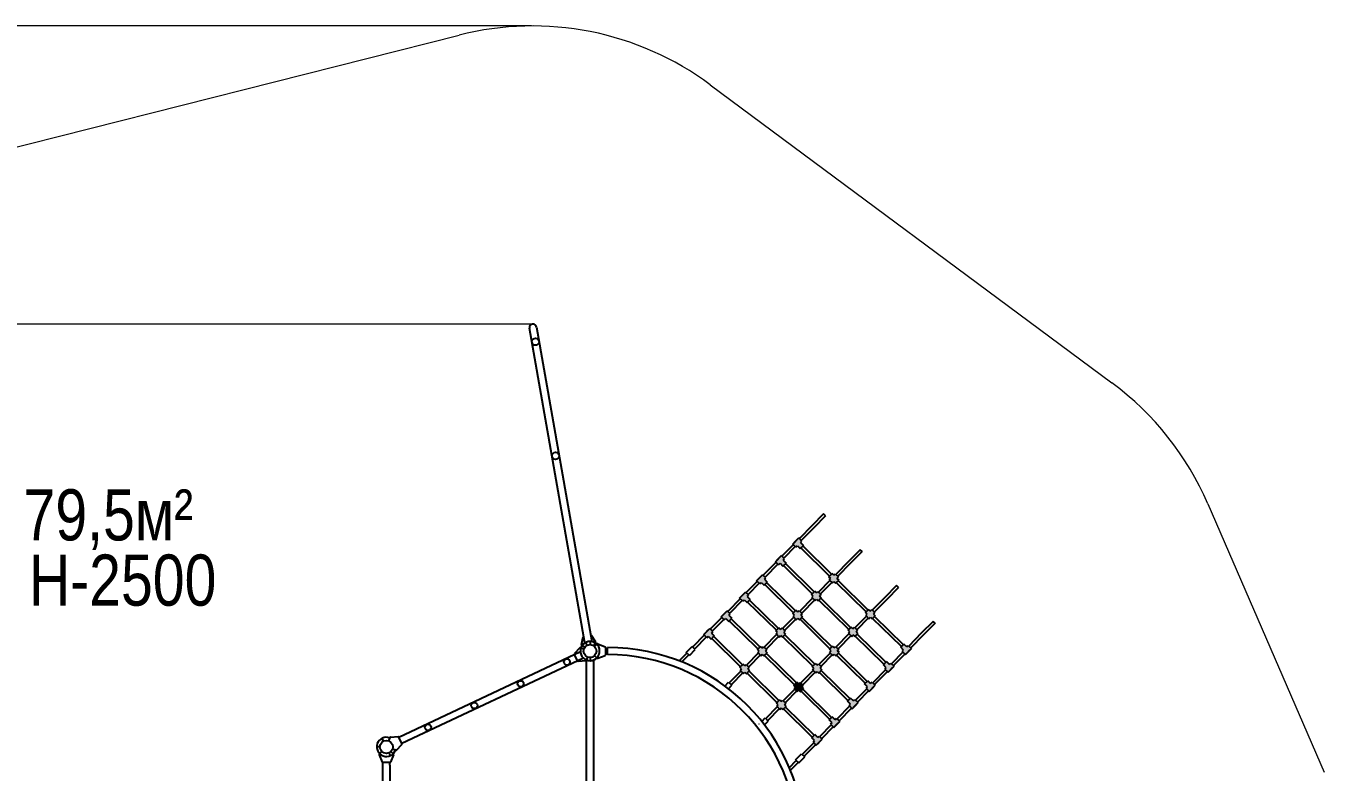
# Model space of a CAD drawing. Header units: millimetres. Extents: x -7566 to 6301, y -5860 to 5098.
# Drawn here: x -1455 to 6157, y 720 to 5098 of the extents above; entities that cross this region are included whole.
import ezdxf

# ---------------------------------------------------------------- set-up
doc = ezdxf.new("R2010")
doc.units = ezdxf.units.MM
for name, color, linetype in [('DIKOM_ЗОНА', 80, 'Continuous'), ('DIKOM_ОБЪЕКТ', 7, 'Continuous'), ('DIKOM_РАЗМЕР_ЗОНА', 7, 'Continuous'), ('DIKOM_РАЗМЕР_ОБЪЕКТА', 7, 'Continuous')]:
    doc.layers.add(name, color=color, linetype=linetype)
doc.styles.add('style1', font='arial.ttf', dxfattribs={"width": 0.8})
doc.dimstyles.new('1-50', dxfattribs={"dimtxt": 300, "dimasz": 200, "dimexe": 100, "dimexo": 0, "dimgap": 100, "dimtad": 1, "dimdec": 0, "dimtxsty": 'style1', "dimcen": 0, "dimclrd": 7, "dimclre": 7, "dimadec": 1, "dimazin": 2, "dimtfac": 1, "dimtdec": 0, "dimtmove": 0, "dimatfit": 3, "dimfxl": 0, "dimlwd": 25, "dimlwe": 18, "dimarcsym": 0})

# ---------------------------------------------------------------- blocks, each defined once
blk = doc.blocks.new('*D1')
at = {"layer": 'Defpoints', "color": 0, "transparency": 16777216}
for p in [(-7116.2, 5098.1), (1509.2, 5098.1), (329.8, -4439.4)]:
    blk.add_point(p, dxfattribs=at)
at = {"layer": 'DIKOM_РАЗМЕР_ЗОНА', "color": 7, "lineweight": 18, "transparency": 16777216}
for p, q in [((1509.2, 5098.1), (-7216.2, 5098.1)), ((329.8, -4439.4), (-7216.2, -4439.4))]:
    blk.add_line(p, q, dxfattribs=at)
at = {"layer": 'DIKOM_РАЗМЕР_ЗОНА', "color": 7, "lineweight": 25, "transparency": 16777216}
blk.add_line((-7116.2, -4239.4), (-7116.2, 4898.1), dxfattribs=at)
at = {"layer": 'DIKOM_РАЗМЕР_ЗОНА', "color": 7, "transparency": 16777216}
for points in [[(-7149.6, 4898.1), (-7082.9, 4898.1), (-7116.2, 5098.1)], [(-7149.6, -4239.4), (-7082.9, -4239.4), (-7116.2, -4439.4)]]:
    blk.add_solid(points, dxfattribs=at)
at = {"layer": 'DIKOM_РАЗМЕР_ЗОНА', "color": 0, "transparency": 16777216, "insert": (-7369.4, 329.3), "char_height": 300, "attachment_point": 5, "rotation": 90, "style": 'style1'}
blk.add_mtext('9540', dxfattribs=at)
blk = doc.blocks.new('*D3')
at = {"layer": 'Defpoints', "color": 0, "transparency": 16777216}
for p in [(-6395.3, 3348.1), (1514.8, 3348.1), (270.9, -2691.8)]:
    blk.add_point(p, dxfattribs=at)
at = {"layer": 'DIKOM_РАЗМЕР_ОБЪЕКТА', "color": 7, "lineweight": 18, "transparency": 16777216}
for p, q in [((1514.8, 3348.1), (-6495.3, 3348.1)), ((270.9, -2691.8), (-6495.3, -2691.8))]:
    blk.add_line(p, q, dxfattribs=at)
at = {"layer": 'DIKOM_РАЗМЕР_ОБЪЕКТА', "color": 7, "lineweight": 25, "transparency": 16777216}
blk.add_line((-6395.3, -2491.8), (-6395.3, 3148.1), dxfattribs=at)
at = {"layer": 'DIKOM_РАЗМЕР_ОБЪЕКТА', "color": 7, "transparency": 16777216}
for points in [[(-6428.7, 3148.1), (-6362, 3148.1), (-6395.3, 3348.1)], [(-6428.7, -2491.8), (-6362, -2491.8), (-6395.3, -2691.8)]]:
    blk.add_solid(points, dxfattribs=at)
at = {"layer": 'DIKOM_РАЗМЕР_ОБЪЕКТА', "color": 0, "transparency": 16777216, "insert": (-6648.5, 328.1), "char_height": 300, "attachment_point": 5, "rotation": 90, "style": 'style1'}
blk.add_mtext('6050', dxfattribs=at)

msp = doc.modelspace()

# ---------------------------------------------------------------- hatches: boundary and pattern name
at = {"layer": 'DIKOM_ОБЪЕКТ'}
h = msp.add_hatch(color=256, dxfattribs=at)
h.paths.add_polyline_path([(3188.4, 886.1), (3206.7, 904.6), (3215.1, 913.2), (3196.5, 931.4), (3188.1, 922.9), (3171, 939.7), (3152.8, 921.1), (3169.9, 904.3), (3161.5, 895.8), (3180, 877.5)])
h.paths.add_polyline_path([(2992.7, 1114.9), (3001.1, 1123.5), (2982.5, 1141.7), (2974.1, 1133.1), (2964.1, 1142.9), (2945.9, 1124.4), (2955.9, 1114.6), (2947.5, 1106), (2966, 1087.8), (2974.5, 1096.4), (2984.4, 1086.5), (3002.7, 1105.1)])
h.paths.add_polyline_path([(2752.1, 1298), (2760.6, 1306.5), (2770.5, 1296.7), (2788.8, 1315.3), (2778.8, 1325.1), (2787.2, 1333.6), (2768.6, 1351.8), (2760.2, 1343.3), (2750.2, 1353.1), (2732, 1334.6), (2742, 1324.7), (2733.6, 1316.2)])
h.paths.add_polyline_path([(2546.6, 1516.8), (2563.7, 1500), (2581.9, 1518.5), (2564.8, 1535.3), (2573.2, 1543.9), (2554.7, 1562.1), (2546.2, 1553.5), (2528, 1535), (2519.6, 1526.4), (2538.2, 1508.2)])
h.paths.add_polyline_path([(2648.7, 1657.8), (2630.5, 1639.3), (2622.1, 1630.7), (2640.6, 1612.5), (2649, 1621.1), (2666.2, 1604.3), (2684.4, 1622.8), (2667.3, 1639.6), (2675.7, 1648.2), (2657.1, 1666.4)])
h.paths.add_polyline_path([(2834.5, 1438.9), (2844.5, 1429), (2836.1, 1420.5), (2854.6, 1402.3), (2863, 1410.8), (2873, 1401), (2891.2, 1419.6), (2881.3, 1429.4), (2889.7, 1437.9), (2871.1, 1456.1), (2862.7, 1447.6), (2852.7, 1457.4)])
h.paths.add_polyline_path([(3255.3, 1025.4), (3272.4, 1008.6), (3264, 1000.1), (3282.5, 981.8), (3290.9, 990.4), (3309.1, 1008.9), (3317.6, 1017.5), (3299, 1035.7), (3290.6, 1027.2), (3273.5, 1044)])
h.paths.add_polyline_path([(3398.7, 1100.1), (3416.9, 1118.6), (3425.3, 1127.2), (3406.8, 1145.4), (3398.4, 1136.9), (3381.3, 1153.7), (3363, 1135.1), (3380.2, 1118.3), (3371.7, 1109.7), (3390.3, 1091.5)])
h.paths.add_polyline_path([(3202.9, 1328.9), (3211.3, 1337.4), (3192.8, 1355.7), (3184.4, 1347.1), (3174.4, 1356.9), (3156.2, 1338.4), (3166.2, 1328.6), (3157.8, 1320), (3176.3, 1301.8), (3184.7, 1310.3), (3194.7, 1300.5), (3212.9, 1319.1)])
h.paths.add_polyline_path([(2962.4, 1511.9), (2970.8, 1520.5), (2980.8, 1510.7), (2999, 1529.2), (2989, 1539.1), (2997.4, 1547.6), (2978.9, 1565.8), (2970.5, 1557.3), (2960.5, 1567.1), (2942.3, 1548.5), (2952.3, 1538.7), (2943.9, 1530.2)])
h.paths.add_polyline_path([(2756.5, 1767.5), (2738.3, 1749), (2729.9, 1740.4), (2748.4, 1722.2), (2756.8, 1730.8), (2773.9, 1713.9), (2792.2, 1732.5), (2775, 1749.3), (2783.5, 1757.9), (2764.9, 1776.1)])
h.paths.add_polyline_path([(2875.2, 1851.3), (2883.6, 1859.8), (2865.1, 1878.1), (2856.7, 1869.5), (2838.5, 1851), (2830.1, 1842.4), (2848.6, 1824.2), (2857, 1832.7), (2874.1, 1815.9), (2892.4, 1834.5)])
h.paths.add_polyline_path([(2985.3, 1963.3), (2993.7, 1971.9), (2975.2, 1990.1), (2966.8, 1981.5), (2948.5, 1963), (2940.1, 1954.4), (2958.7, 1936.2), (2967.1, 1944.8), (2984.2, 1927.9), (3002.4, 1946.5)])
h.paths.add_polyline_path([(3087.1, 2066.9), (3095.5, 2075.5), (3077, 2093.7), (3068.5, 2085.1), (3050.3, 2066.6), (3041.9, 2058), (3060.5, 2039.8), (3068.9, 2048.3), (3086, 2031.5), (3104.2, 2050.1)])
h.paths.add_polyline_path([(3301.1, 1856.6), (3309.5, 1865.2), (3290.9, 1883.4), (3282.5, 1874.9), (3272.5, 1884.7), (3254.3, 1866.1), (3264.3, 1856.3), (3255.9, 1847.8), (3274.4, 1829.5), (3282.9, 1838.1), (3292.8, 1828.3), (3311.1, 1846.8)])
h.paths.add_polyline_path([(3152.5, 1762.5), (3162.5, 1752.7), (3154.1, 1744.2), (3172.7, 1725.9), (3181.1, 1734.5), (3191.1, 1724.7), (3209.3, 1743.2), (3199.3, 1753), (3207.7, 1761.6), (3189.2, 1779.8), (3180.7, 1771.3), (3170.8, 1781.1)])
h.paths.add_polyline_path([(3042.5, 1650.5), (3052.5, 1640.7), (3044, 1632.1), (3062.6, 1613.9), (3071, 1622.5), (3081, 1612.7), (3099.2, 1631.2), (3089.2, 1641), (3097.6, 1649.6), (3079.1, 1667.8), (3070.7, 1659.2), (3060.7, 1669.1)])
h.paths.add_polyline_path([(3303.1, 1430.9), (3311.5, 1439.4), (3293, 1457.6), (3284.6, 1449.1), (3274.6, 1458.9), (3256.4, 1440.3), (3266.4, 1430.5), (3257.9, 1422), (3276.5, 1403.8), (3284.9, 1412.3), (3294.9, 1402.5), (3313.1, 1421)])
h.paths.add_polyline_path([(3413.2, 1542.9), (3421.6, 1551.4), (3403.1, 1569.7), (3394.6, 1561.1), (3384.7, 1570.9), (3366.4, 1552.4), (3376.4, 1542.6), (3368, 1534), (3386.6, 1515.8), (3395, 1524.3), (3405, 1514.5), (3423.2, 1533.1)])
h.paths.add_polyline_path([(3496.8, 1627.9), (3506.7, 1618.1), (3525, 1636.7), (3515, 1646.5), (3523.4, 1655), (3504.8, 1673.2), (3496.4, 1664.7), (3486.4, 1674.5), (3468.2, 1656), (3478.2, 1646.1), (3469.8, 1637.6), (3488.3, 1619.4)])
h.paths.add_polyline_path([(3710.4, 1454.4), (3693.3, 1471.3), (3675.1, 1452.7), (3692.2, 1435.9), (3683.8, 1427.3), (3702.3, 1409.1), (3710.7, 1417.7), (3729, 1436.2), (3737.4, 1444.8), (3718.8, 1463)])
h.paths.add_polyline_path([(3590.4, 1332.3), (3582, 1323.7), (3600.5, 1305.5), (3609, 1314.1), (3627.2, 1332.6), (3635.6, 1341.2), (3617, 1359.4), (3608.6, 1350.8), (3591.5, 1367.7), (3573.3, 1349.1)])
h.paths.add_polyline_path([(3463.2, 1237.1), (3480.3, 1220.3), (3471.9, 1211.7), (3490.5, 1193.5), (3498.9, 1202.1), (3517.1, 1220.6), (3525.5, 1229.2), (3507, 1247.4), (3498.6, 1238.8), (3481.4, 1255.6)])
msp.add_hatch(color=256, dxfattribs=at).paths.add_polyline_path([(3076.9, 1200.7), (3086.9, 1190.8), (3105.1, 1209.4), (3095.2, 1219.2), (3103.6, 1227.8), (3085, 1246), (3076.6, 1237.4), (3066.6, 1247.2), (3048.4, 1228.7), (3058.4, 1218.9), (3050, 1210.3), (3068.5, 1192.1)])

# ---------------------------------------------------------------- linework, layer by layer
at = {"layer": 'DIKOM_ЗОНА', "color": 3, "lineweight": 15}
for p, q in [((-3621.8, 3853.1), (1085.4, 5044.6)), ((2558.3, 4752.9), (4913.7, 3003.4)), ((5476.4, 2293.5), (6157.2, 719.9))]:
    msp.add_line(p, q, dxfattribs=at)
for centre, start, end in [((1514.8, 3348.1), 53.39665, 104.20368), ((3870.3, 1598.6), 23.39781, 53.39665)]:
    msp.add_arc(centre, 1750, start, end, dxfattribs=at)
at = {"layer": 'DIKOM_ОБЪЕКТ'}
for p, q in [((1823.3, 1477.9), (1497.8, 3323.7)), ((1539.1, 3331), (1864.6, 1485.2)), ((3222.7, 2234.8), (3154, 2164.9)), ((3234.1, 2223.6), (3165.4, 2153.7)), ((3234.1, 2223.6), (3222.7, 2234.8)), ((3154, 2164.9), (3080.5, 2090.2)), ((3165.4, 2153.7), (3091.9, 2079)), ((3041.9, 2058), (3077, 2093.7)), ((3060.5, 2039.8), (3041.9, 2058)), ((3050.3, 2066.6), (3068.5, 2085.1)), ((3095.5, 2075.5), (3077, 2093.7)), ((3087.1, 2066.9), (3095.5, 2075.5)), ((3087.1, 2066.9), (3104.2, 2050.1)), ((2940.1, 1954.4), (2975.2, 1990.1)), ((2948.5, 1963), (2966.8, 1981.5)), ((2993.7, 1971.9), (2975.2, 1990.1)), ((3045.5, 2054.5), (2978.7, 1986.6)), ((3056.9, 2043.3), (2990.1, 1975.4)), ((3060.5, 2039.8), (3068.9, 2048.3)), ((3068.9, 2048.3), (3086, 2031.5)), ((3086, 2031.5), (3104.2, 2050.1)), ((3257.8, 1869.7), (3089.5, 2035.1)), ((3100.7, 2046.5), (3269, 1881.1)), ((3436.7, 2024.6), (3367.9, 1954.6)), ((3448.1, 2013.4), (3379.4, 1943.4)), ((3448.1, 2013.4), (3436.7, 2024.6)), ((2943.7, 1950.9), (2868.7, 1874.6)), ((2955.1, 1939.7), (2880.1, 1863.3)), ((2958.7, 1936.2), (2940.1, 1954.4)), ((2958.7, 1936.2), (2967.1, 1944.8)), ((2967.1, 1944.8), (2984.2, 1927.9)), ((2984.2, 1927.9), (3002.4, 1946.5)), ((2985.3, 1963.3), (2993.7, 1971.9)), ((2985.3, 1963.3), (3002.4, 1946.5)), ((3156, 1766.1), (2987.7, 1931.5)), ((2998.9, 1942.9), (3167.3, 1777.5)), ((3367.9, 1954.6), (3294.5, 1879.9)), ((3379.4, 1943.4), (3305.9, 1868.7)), ((2833.6, 1838.9), (2768.5, 1772.6)), ((2845, 1827.7), (2779.9, 1761.4)), ((2830.1, 1842.4), (2865.1, 1878.1)), ((2848.6, 1824.2), (2830.1, 1842.4)), ((2838.5, 1851), (2856.7, 1869.5)), ((2848.6, 1824.2), (2857, 1832.7)), ((2857, 1832.7), (2874.1, 1815.9)), ((2883.6, 1859.8), (2865.1, 1878.1)), ((2874.1, 1815.9), (2892.4, 1834.5)), ((2875.2, 1851.3), (2883.6, 1859.8)), ((2875.2, 1851.3), (2892.4, 1834.5)), ((2888.9, 1830.9), (3057.2, 1665.5)), ((3259.5, 1844.2), (3192.7, 1776.3)), ((3270.9, 1833), (3204.1, 1765.1)), ((3254.3, 1866.1), (3272.5, 1884.7)), ((3264.3, 1856.3), (3254.3, 1866.1)), ((3255.9, 1847.8), (3264.3, 1856.3)), ((3255.9, 1847.8), (3274.4, 1829.5)), ((3282.5, 1874.9), (3272.5, 1884.7)), ((3274.4, 1829.5), (3282.9, 1838.1)), ((3282.5, 1874.9), (3290.9, 1883.4)), ((3282.9, 1838.1), (3292.8, 1828.3)), ((3290.9, 1883.4), (3309.5, 1865.2)), ((3292.8, 1828.3), (3311.1, 1846.8)), ((3471.7, 1659.5), (3296.3, 1831.8)), ((3301.1, 1856.6), (3309.5, 1865.2)), ((3301.1, 1856.6), (3311.1, 1846.8)), ((3307.6, 1843.3), (3482.9, 1670.9)), ((2729.9, 1740.4), (2764.9, 1776.1)), ((2738.3, 1749), (2756.5, 1767.5)), ((2783.5, 1757.9), (2764.9, 1776.1)), ((2775, 1749.3), (2783.5, 1757.9)), ((3046, 1654.1), (2877.6, 1819.5)), ((3152.5, 1762.5), (3170.8, 1781.1)), ((3162.5, 1752.7), (3152.5, 1762.5)), ((3154.1, 1744.2), (3162.5, 1752.7)), ((3180.7, 1771.3), (3170.8, 1781.1)), ((3180.7, 1771.3), (3189.2, 1779.8)), ((3189.2, 1779.8), (3207.7, 1761.6)), ((3199.3, 1753), (3207.7, 1761.6)), ((3199.3, 1753), (3209.3, 1743.2)), ((3650.6, 1814.4), (3581.8, 1744.5)), ((3662, 1803.2), (3593.3, 1733.3)), ((3662, 1803.2), (3650.6, 1814.4)), ((2733.4, 1736.9), (2660.7, 1662.9)), ((2744.8, 1725.7), (2672.1, 1651.7)), ((2748.4, 1722.2), (2729.9, 1740.4)), ((2748.4, 1722.2), (2756.8, 1730.8)), ((2756.8, 1730.8), (2773.9, 1713.9)), ((2773.9, 1713.9), (2792.2, 1732.5)), ((2775, 1749.3), (2792.2, 1732.5)), ((2945.8, 1552.1), (2777.4, 1717.5)), ((2788.7, 1728.9), (2957, 1563.5)), ((3157.7, 1740.7), (3082.7, 1664.3)), ((3169.1, 1729.4), (3094.1, 1653.1)), ((3154.1, 1744.2), (3172.7, 1725.9)), ((3172.7, 1725.9), (3181.1, 1734.5)), ((3181.1, 1734.5), (3191.1, 1724.7)), ((3191.1, 1724.7), (3209.3, 1743.2)), ((3369.9, 1555.9), (3194.6, 1728.3)), ((3205.8, 1739.7), (3381.2, 1567.3)), ((3581.8, 1744.5), (3508.4, 1669.7)), ((3593.3, 1733.3), (3519.8, 1658.5)), ((2625.7, 1627.2), (2558.2, 1558.6)), ((2637.1, 1616), (2569.6, 1547.4)), ((2622.1, 1630.7), (2657.1, 1666.4)), ((2640.6, 1612.5), (2622.1, 1630.7)), ((2630.5, 1639.3), (2648.7, 1657.8)), ((2640.6, 1612.5), (2649, 1621.1)), ((2649, 1621.1), (2666.2, 1604.3)), ((2675.7, 1648.2), (2657.1, 1666.4)), ((2666.2, 1604.3), (2684.4, 1622.8)), ((2667.3, 1639.6), (2675.7, 1648.2)), ((2667.3, 1639.6), (2684.4, 1622.8)), ((2838, 1442.4), (2669.7, 1607.8)), ((2680.9, 1619.2), (2849.2, 1453.8)), ((3047.6, 1628.6), (2982.5, 1562.3)), ((3059, 1617.4), (2993.9, 1551.1)), ((3042.5, 1650.5), (3060.7, 1669.1)), ((3052.5, 1640.7), (3042.5, 1650.5)), ((3044, 1632.1), (3052.5, 1640.7)), ((3044, 1632.1), (3062.6, 1613.9)), ((3070.7, 1659.2), (3060.7, 1669.1)), ((3062.6, 1613.9), (3071, 1622.5)), ((3070.7, 1659.2), (3079.1, 1667.8)), ((3071, 1622.5), (3081, 1612.7)), ((3079.1, 1667.8), (3097.6, 1649.6)), ((3081, 1612.7), (3099.2, 1631.2)), ((3259.9, 1443.9), (3084.5, 1616.2)), ((3089.2, 1641), (3097.6, 1649.6)), ((3089.2, 1641), (3099.2, 1631.2)), ((3095.7, 1627.6), (3271.1, 1455.3)), ((3473.4, 1634.1), (3406.6, 1566.2)), ((3484.8, 1622.9), (3418, 1554.9)), ((3468.2, 1656), (3486.4, 1674.5)), ((3478.2, 1646.1), (3468.2, 1656)), ((3469.8, 1637.6), (3478.2, 1646.1)), ((3469.8, 1637.6), (3488.3, 1619.4)), ((3496.4, 1664.7), (3486.4, 1674.5)), ((3488.3, 1619.4), (3496.8, 1627.9)), ((3496.4, 1664.7), (3504.8, 1673.2)), ((3496.8, 1627.9), (3506.7, 1618.1)), ((3504.8, 1673.2), (3523.4, 1655)), ((3506.7, 1618.1), (3525, 1636.7)), ((3678.6, 1456.3), (3510.2, 1621.7)), ((3515, 1646.5), (3523.4, 1655)), ((3515, 1646.5), (3525, 1636.7)), ((3521.5, 1633.1), (3689.8, 1467.7)), ((3864.6, 1604.2), (3795.8, 1534.2)), ((3876, 1592.9), (3864.6, 1604.2)), ((2523.2, 1522.9), (2455.6, 1454.1)), ((2519.6, 1526.4), (2554.7, 1562.1)), ((2538.2, 1508.2), (2519.6, 1526.4)), ((2528, 1535), (2546.2, 1553.5)), ((2573.2, 1543.9), (2554.7, 1562.1)), ((2564.8, 1535.3), (2573.2, 1543.9)), ((2564.8, 1535.3), (2581.9, 1518.5)), ((2947.4, 1526.7), (2874.7, 1452.6)), ((2942.3, 1548.5), (2960.5, 1567.1)), ((2952.3, 1538.7), (2942.3, 1548.5)), ((2943.9, 1530.2), (2952.3, 1538.7)), ((2943.9, 1530.2), (2962.4, 1511.9)), ((2970.5, 1557.3), (2960.5, 1567.1)), ((2970.5, 1557.3), (2978.9, 1565.8)), ((2978.9, 1565.8), (2997.4, 1547.6)), ((2980.8, 1510.7), (2999, 1529.2)), ((2989, 1539.1), (2997.4, 1547.6)), ((2989, 1539.1), (2999, 1529.2)), ((2995.5, 1525.7), (3170.9, 1353.4)), ((3371.6, 1530.5), (3296.6, 1454.1)), ((3366.4, 1552.4), (3384.7, 1570.9)), ((3376.4, 1542.6), (3366.4, 1552.4)), ((3368, 1534), (3376.4, 1542.6)), ((3368, 1534), (3386.6, 1515.8)), ((3394.6, 1561.1), (3384.7, 1570.9)), ((3386.6, 1515.8), (3395, 1524.3)), ((3394.6, 1561.1), (3403.1, 1569.7)), ((3395, 1524.3), (3405, 1514.5)), ((3403.1, 1569.7), (3421.6, 1551.4)), ((3405, 1514.5), (3423.2, 1533.1)), ((3413.2, 1542.9), (3421.6, 1551.4)), ((3413.2, 1542.9), (3423.2, 1533.1)), ((3419.7, 1529.5), (3588, 1364.1)), ((3795.8, 1534.2), (3722.4, 1459.5)), ((3807.2, 1523), (3733.8, 1448.3)), ((3876, 1592.9), (3807.2, 1523)), ((1793.5, 1448.7), (1762.3, 1414.8)), ((1797.8, 1449.7), (1817.3, 1442.7)), ((1803.3, 1467.7), (1813.1, 1512.7)), ((1804.9, 1463.6), (1821.9, 1451.7)), ((1836.9, 1464.2), (1829, 1481)), ((1853, 1486.4), (1853, 1467.9)), ((1886.9, 1482.4), (1862.3, 1521.4)), ((1886.8, 1478), (1874.9, 1461)), ((1894.6, 1471.4), (1879.9, 1456.7)), ((1898.9, 1472.3), (1941.6, 1454.9)), ((1944, 1451.2), (1944, 1408.6)), ((1944, 1446.6), (1956, 1446.6)), ((1956, 1408.9), (1956, 1450.9)), ((2416.9, 1422), (2452, 1457.6)), ((2470.5, 1439.4), (2452, 1457.6)), ((2534.6, 1511.7), (2467, 1442.9)), ((2538.2, 1508.2), (2546.6, 1516.8)), ((2546.6, 1516.8), (2563.7, 1500)), ((2563.7, 1500), (2581.9, 1518.5)), ((2735.5, 1338.1), (2567.2, 1503.5)), ((2578.4, 1514.9), (2746.7, 1349.5)), ((2834.5, 1438.9), (2852.7, 1457.4)), ((2862.7, 1447.6), (2852.7, 1457.4)), ((2862.7, 1447.6), (2871.1, 1456.1)), ((2871.1, 1456.1), (2889.7, 1437.9)), ((2958.8, 1515.5), (2886.1, 1441.4)), ((2962.4, 1511.9), (2970.8, 1520.5)), ((2970.8, 1520.5), (2980.8, 1510.7)), ((3159.7, 1341.9), (2984.3, 1514.3)), ((3256.4, 1440.3), (3274.6, 1458.9)), ((3284.6, 1449.1), (3274.6, 1458.9)), ((3284.6, 1449.1), (3293, 1457.6)), ((3293, 1457.6), (3311.5, 1439.4)), ((3383, 1519.3), (3308, 1442.9)), ((3576.8, 1352.7), (3408.5, 1518.1)), ((3675.1, 1452.7), (3693.3, 1471.3)), ((3692.2, 1435.9), (3675.1, 1452.7)), ((3710.4, 1454.4), (3693.3, 1471.3)), ((3710.4, 1454.4), (3718.8, 1463)), ((3718.8, 1463), (3737.4, 1444.8)), ((732.3, 925.1), (1796.6, 1426.5)), ((1814.5, 1388.5), (750.2, 887.1)), ((1779.8, 1371.8), (1761.6, 1410.4)), ((1829.6, 1372), (1783.6, 1369.5)), ((1832, -788.2), (1832, 1377.4)), ((1833.2, 1374.6), (1840.2, 1394.1)), ((1853, 1391.9), (1853, 1373.4)), ((1874, 1377.4), (1874, -792.7)), ((1894.6, 1388.3), (1879.9, 1403)), ((1898.9, 1387.5), (1941.6, 1404.8)), ((1944, 1413.1), (1956, 1413.1)), ((2375.2, 1372.4), (2420.5, 1418.5)), ((2391.4, 1366), (2431.9, 1407.2)), ((2435.5, 1403.7), (2416.9, 1422)), ((2435.5, 1403.7), (2470.5, 1439.4)), ((2839.6, 1417), (2772.2, 1348.3)), ((2851.1, 1405.8), (2783.6, 1337.1)), ((2844.5, 1429), (2834.5, 1438.9)), ((2836.1, 1420.5), (2844.5, 1429)), ((2836.1, 1420.5), (2854.6, 1402.3)), ((2854.6, 1402.3), (2863, 1410.8)), ((2863, 1410.8), (2873, 1401)), ((2873, 1401), (2891.2, 1419.6)), ((3051.9, 1232.3), (2876.5, 1404.6)), ((2881.3, 1429.4), (2889.7, 1437.9)), ((2881.3, 1429.4), (2891.2, 1419.6)), ((2887.7, 1416), (3063.1, 1243.7)), ((3261.5, 1418.5), (3196.4, 1352.2)), ((3272.9, 1407.3), (3207.8, 1341)), ((3266.4, 1430.5), (3256.4, 1440.3)), ((3257.9, 1422), (3266.4, 1430.5)), ((3257.9, 1422), (3276.5, 1403.8)), ((3276.5, 1403.8), (3284.9, 1412.3)), ((3284.9, 1412.3), (3294.9, 1402.5)), ((3294.9, 1402.5), (3313.1, 1421)), ((3466.7, 1240.7), (3298.4, 1406.1)), ((3303.1, 1430.9), (3311.5, 1439.4)), ((3303.1, 1430.9), (3313.1, 1421)), ((3309.6, 1417.5), (3477.9, 1252.1)), ((3687.4, 1423.8), (3620.6, 1355.9)), ((3698.8, 1412.6), (3632, 1344.7)), ((3683.8, 1427.3), (3692.2, 1435.9)), ((3683.8, 1427.3), (3702.3, 1409.1)), ((3702.3, 1409.1), (3737.4, 1444.8)), ((3710.7, 1417.7), (3729, 1436.2)), ((2737.2, 1312.7), (2669.5, 1243.9)), ((2748.6, 1301.5), (2681, 1232.6)), ((2732, 1334.6), (2750.2, 1353.1)), ((2742, 1324.7), (2732, 1334.6)), ((2733.6, 1316.2), (2742, 1324.7)), ((2733.6, 1316.2), (2752.1, 1298)), ((2760.2, 1343.3), (2750.2, 1353.1)), ((2752.1, 1298), (2760.6, 1306.5)), ((2760.2, 1343.3), (2768.6, 1351.8)), ((2760.6, 1306.5), (2770.5, 1296.7)), ((2768.6, 1351.8), (2787.2, 1333.6)), ((2770.5, 1296.7), (2788.8, 1315.3)), ((2949.4, 1128), (2774, 1300.3)), ((2778.8, 1325.1), (2787.2, 1333.6)), ((2778.8, 1325.1), (2788.8, 1315.3)), ((2785.3, 1311.7), (2960.6, 1139.4)), ((3161.3, 1316.5), (3088.6, 1242.5)), ((3172.7, 1305.3), (3100, 1231.3)), ((3156.2, 1338.4), (3174.4, 1356.9)), ((3166.2, 1328.6), (3156.2, 1338.4)), ((3157.8, 1320), (3166.2, 1328.6)), ((3157.8, 1320), (3176.3, 1301.8)), ((3184.4, 1347.1), (3174.4, 1356.9)), ((3176.3, 1301.8), (3184.7, 1310.3)), ((3184.4, 1347.1), (3192.8, 1355.7)), ((3184.7, 1310.3), (3194.7, 1300.5)), ((3192.8, 1355.7), (3211.3, 1337.4)), ((3194.7, 1300.5), (3212.9, 1319.1)), ((3366.5, 1138.7), (3198.2, 1304.1)), ((3202.9, 1328.9), (3211.3, 1337.4)), ((3202.9, 1328.9), (3212.9, 1319.1)), ((3209.4, 1315.5), (3377.8, 1150.1)), ((3585.6, 1320.2), (3510.5, 1243.9)), ((3597, 1309), (3522, 1232.7)), ((3573.3, 1349.1), (3591.5, 1367.7)), ((3590.4, 1332.3), (3573.3, 1349.1)), ((3582, 1323.7), (3590.4, 1332.3)), ((3582, 1323.7), (3600.5, 1305.5)), ((3608.6, 1350.8), (3591.5, 1367.7)), ((3600.5, 1305.5), (3635.6, 1341.2)), ((3608.6, 1350.8), (3617, 1359.4)), ((3609, 1314.1), (3627.2, 1332.6)), ((3617, 1359.4), (3635.6, 1341.2)), ((2643.7, 1224.7), (2666, 1247.4)), ((2664.6, 1208.9), (2684.5, 1229.1)), ((2666, 1247.4), (2684.5, 1229.1)), ((3048.4, 1228.7), (3066.6, 1247.2)), ((3058.4, 1218.9), (3048.4, 1228.7)), ((3050, 1210.3), (3058.4, 1218.9)), ((3076.6, 1237.4), (3066.6, 1247.2)), ((3076.6, 1237.4), (3085, 1246)), ((3085, 1246), (3103.6, 1227.8)), ((3095.2, 1219.2), (3103.6, 1227.8)), ((3095.2, 1219.2), (3105.1, 1209.4)), ((3463.2, 1237.1), (3481.4, 1255.6)), ((3480.3, 1220.3), (3463.2, 1237.1)), ((3471.9, 1211.7), (3480.3, 1220.3)), ((3498.6, 1238.8), (3481.4, 1255.6)), ((3490.5, 1193.5), (3525.5, 1229.2)), ((3498.6, 1238.8), (3507, 1247.4)), ((3498.9, 1202.1), (3517.1, 1220.6)), ((3507, 1247.4), (3525.5, 1229.2)), ((2945.9, 1124.4), (2964.1, 1142.9)), ((2974.1, 1133.1), (2964.1, 1142.9)), ((3053.5, 1206.8), (2986.1, 1138.2)), ((3065, 1195.6), (2997.5, 1127)), ((3050, 1210.3), (3068.5, 1192.1)), ((3068.5, 1192.1), (3076.9, 1200.7)), ((3076.9, 1200.7), (3086.9, 1190.8)), ((3086.9, 1190.8), (3105.1, 1209.4)), ((3258.8, 1029), (3090.4, 1194.4)), ((3101.6, 1205.8), (3270, 1040.4)), ((3363, 1135.1), (3381.3, 1153.7)), ((3398.4, 1136.9), (3381.3, 1153.7)), ((3398.4, 1136.9), (3406.8, 1145.4)), ((3406.8, 1145.4), (3425.3, 1127.2)), ((3475.5, 1208.2), (3410.4, 1141.9)), ((3486.9, 1197), (3421.8, 1130.7)), ((3471.9, 1211.7), (3490.5, 1193.5)), ((2951.1, 1102.5), (2883.4, 1033.7)), ((2962.5, 1091.3), (2894.9, 1022.5)), ((2955.9, 1114.6), (2945.9, 1124.4)), ((2947.5, 1106), (2955.9, 1114.6)), ((2947.5, 1106), (2966, 1087.8)), ((2966, 1087.8), (2974.5, 1096.4)), ((2974.1, 1133.1), (2982.5, 1141.7)), ((2974.5, 1096.4), (2984.4, 1086.5)), ((2982.5, 1141.7), (3001.1, 1123.5)), ((2984.4, 1086.5), (3002.7, 1105.1)), ((3156.3, 924.7), (2987.9, 1090.1)), ((2992.7, 1114.9), (3001.1, 1123.5)), ((2992.7, 1114.9), (3002.7, 1105.1)), ((2999.2, 1101.5), (3167.5, 936.1)), ((3375.3, 1106.2), (3302.6, 1032.2)), ((3386.7, 1095), (3314, 1021)), ((3380.2, 1118.3), (3363, 1135.1)), ((3371.7, 1109.7), (3380.2, 1118.3)), ((3371.7, 1109.7), (3390.3, 1091.5)), ((3390.3, 1091.5), (3425.3, 1127.2)), ((3398.7, 1100.1), (3416.9, 1118.6)), ((2844.8, 1001.5), (2845.2, 1001.9)), ((2860, 1017), (2879.9, 1037.2)), ((2876.1, 996.3), (2898.4, 1019)), ((2879.9, 1037.2), (2898.4, 1019)), ((3267.5, 996.6), (3200.1, 927.9)), ((3255.3, 1025.4), (3273.5, 1044)), ((3272.4, 1008.6), (3255.3, 1025.4)), ((3264, 1000.1), (3272.4, 1008.6)), ((3264, 1000.1), (3282.5, 981.8)), ((3290.6, 1027.2), (3273.5, 1044)), ((3282.5, 981.8), (3317.6, 1017.5)), ((3290.6, 1027.2), (3299, 1035.7)), ((3290.9, 990.4), (3309.1, 1008.9)), ((3299, 1035.7), (3317.6, 1017.5)), ((642.7, 901.7), (634.8, 918.5)), ((678.8, 922.6), (671.8, 903.1)), ((682.3, 925.3), (728.3, 927.7)), ((750.3, 886.9), (732.1, 925.4)), ((3152.8, 921.1), (3171, 939.7)), ((3169.9, 904.3), (3152.8, 921.1)), ((3188.1, 922.9), (3171, 939.7)), ((3188.1, 922.9), (3196.5, 931.4)), ((3196.5, 931.4), (3215.1, 913.2)), ((3278.9, 985.3), (3211.5, 916.7)), ((620.9, 867.4), (602.4, 867.4)), ((617.3, 825.9), (632, 840.5)), ((700.4, 825.8), (685.7, 840.5)), ((714.2, 847.5), (694.7, 854.5)), ((718.5, 848.5), (749.6, 882.4)), ((3165, 892.3), (3097.4, 823.4)), ((3176.5, 881), (3108.8, 812.2)), ((3161.5, 895.8), (3169.9, 904.3)), ((3161.5, 895.8), (3180, 877.5)), ((3180, 877.5), (3215.1, 913.2)), ((3188.4, 886.1), (3206.7, 904.6)), ((616.4, 821.5), (633.8, 778.9)), ((680.1, 776.3), (637.5, 776.4)), ((637.9, 563.4), (637.9, 776.4)), ((683, 816.2), (675.1, 833)), ((679.9, 759.4), (679.9, 776.3)), ((701.3, 821.4), (683.8, 778.8)), ((3021.8, 746.5), (3062.4, 787.8)), ((3028.5, 730.5), (3073.8, 776.6)), ((3058.8, 791.3), (3093.9, 826.9)), ((3058.8, 791.3), (3077.4, 773.1)), ((3077.4, 773.1), (3112.4, 808.7)), ((3093.9, 826.9), (3112.4, 808.7)), ((679.9, 759.4), (679.9, -174.6))]:
    msp.add_line(p, q, dxfattribs=at)
for centre, radius in [((1533, 3244.9), 21), ((1651.1, 2575.2), 21), ((1853, 1429.9), 38), ((1717.2, 1365.9), 18), ((1445.8, 1238), 18), ((1174.7, 1110.3), 18), ((903.3, 982.5), 18), ((658.9, 867.4), 38)]:
    msp.add_circle(centre, radius, dxfattribs=at)
for centre, radius, start, end in [((1518.5, 3327.4), 21, 10, 190), ((1859, 1519.2), 4, 32.17318, 99.98361), ((1796.4, 1446), 4, 70.22261, 137.41218), ((1853, 1429.9), 56.5, 45, 315), ((1853, 1429.9), 56.5, 250.22261, 160.22261), ((1807.2, 1466.8), 4, 167.79404, 234.98361), ((1817, 1511.8), 4, 99.98361, 167.79404), ((1883.5, 1480.3), 4, 324.98361, 32.17318), ((1897.4, 1468.6), 4, 67.81043, 135), ((1940, 1451.2), 4, 0, 67.81043), ((1956, 292.4), 1158.5, 270, 90), ((1765.3, 1412.1), 4, 137.41218, 205.22261), ((1783.4, 1373.5), 4, 205.22261, 273.03304), ((1829.4, 1375.9), 4, 273.03304, 340.22261), ((1897.4, 1391.2), 4, 225, 292.18957), ((1940, 1408.6), 4, 292.18957, 0), ((1956, 292.4), 1116.5, 270, 90), ((658.9, 867.4), 56.5, 70.22261, 340.22261), ((682.5, 921.3), 4, 93.03304, 160.22261), ((728.5, 923.7), 4, 25.22261, 93.03304), ((715.5, 851.3), 4, 250.22261, 317.41218), ((746.7, 885.2), 4, 317.41218, 25.22261), ((620.1, 823), 4, 134.93432, 202.12389), ((637.5, 780.4), 4, 202.12389, 269.93432), ((680.1, 780.3), 4, 269.93432, 337.74475), ((697.6, 823), 4, 337.74475, 44.93432)]:
    msp.add_arc(centre, radius, start, end, dxfattribs=at)

# ---------------------------------------------------------------- texts
at = {"layer": 'DIKOM_РАЗМЕР_ОБЪЕКТА', "char_height": 300, "attachment_point": 1, "style": 'style1'}
for s, width, insert in [('79,5м²', 6012.174, (-1468.7, 2379.2)), ('H-2500', 4694.74, (-1437.5, 1996.3))]:
    msp.add_mtext_dynamic_manual_height_columns(s, width=width, gutter_width=12.5, heights=[0], dxfattribs=dict(at, insert=insert))

# ---------------------------------------------------------------- dimensions: what is measured, and where the dimension line sits
at = {"layer": 'DIKOM_РАЗМЕР_ЗОНА'}
dim = msp.add_linear_dim(base=(-7116.2, 5098.1), p1=(329.8, -4439.4), p2=(1509.2, 5098.1), angle=90, text='9540', dimstyle='1-50', dxfattribs=at)
dim.commit()
dim.dimension.update_dxf_attribs({"geometry": '*D1', "text_midpoint": (-7116.2, 329.3), "dimtype": 160})
at = {"layer": 'DIKOM_РАЗМЕР_ОБЪЕКТА'}
dim = msp.add_linear_dim(base=(-6395.3, 3348.1), p1=(270.9, -2691.8), p2=(1514.8, 3348.1), angle=90, text='6050', dimstyle='1-50', dxfattribs=at)
dim.commit()
dim.dimension.update_dxf_attribs({"geometry": '*D3', "text_midpoint": (-6395.3, 328.1), "dimtype": 160})

doc.saveas('drawing.dxf')
